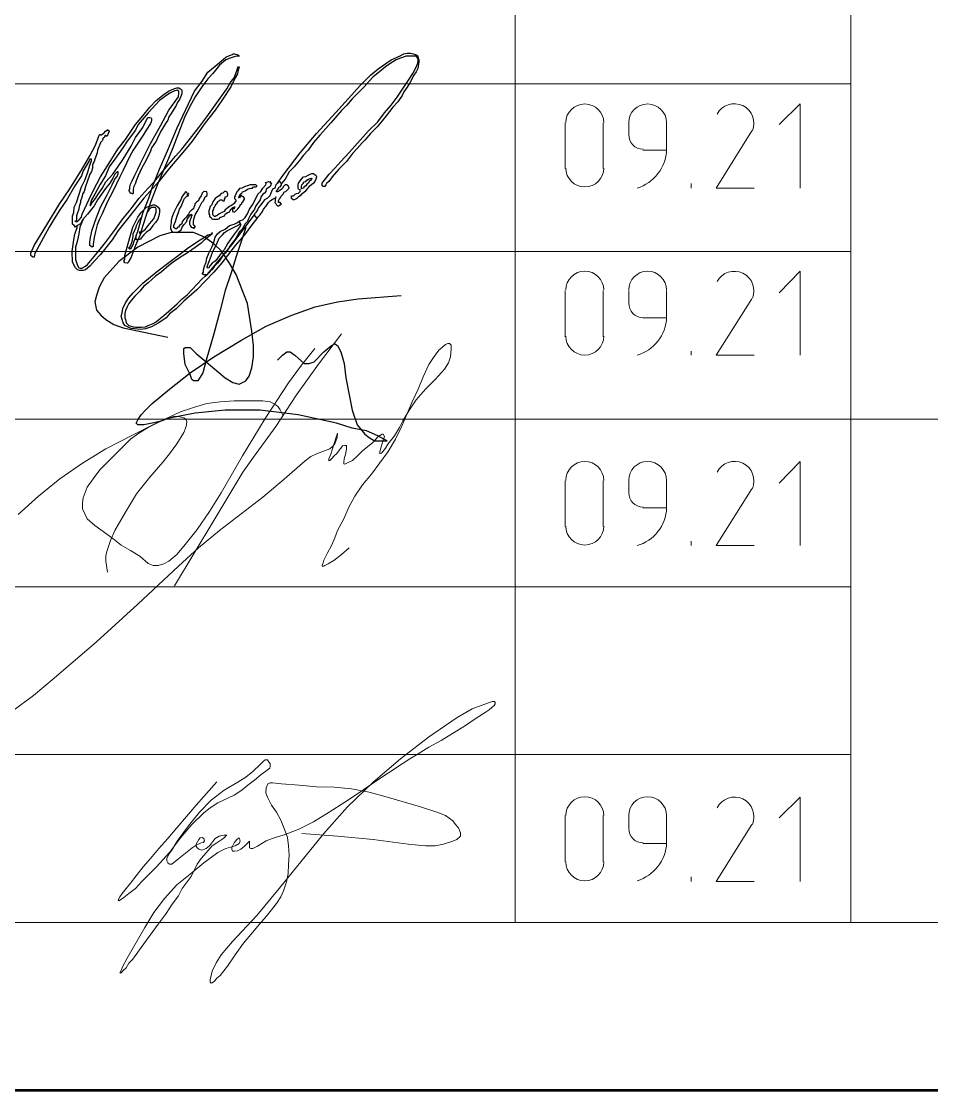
# Model space of a CAD drawing. Header units: millimetres. Extents: x -678 to 5260, y -935 to 3264.
# Drawn here: x 3762.3 to 4033.6, y -934.5 to -616.1 of the extents above; entities that cross this region are included whole.
import ezdxf
from ezdxf.xclip import XClip

# ---------------------------------------------------------------- set-up
doc = ezdxf.new("R2010")
doc.units = ezdxf.units.MM
doc.header["$MEASUREMENT"] = 0
doc.header["$XCLIPFRAME"] = 2
doc.layers.get('0').update_dxf_attribs({"linetype": 'CONTINUOUS'})

# ---------------------------------------------------------------- blocks, each defined once
blk = doc.blocks.new('MF28AFDB0')
at = {"color": 7, "linetype": 'Continuous', "lineweight": -2, "true_color": 0x000007}
blk.add_lwpolyline([(0.927, 0.578), (592.988, 0.578), (592.988, 419.2), (0.927, 419.2)], close=True, dxfattribs=at)

msp = doc.modelspace()

# ---------------------------------------------------------------- linework, layer by layer
at = {"color": 7, "linetype": 'Continuous', "lineweight": 20, "true_color": 0x000007}
msp.add_lwpolyline([(-479.88737, -884.75487), (5209.40723, -884.75487), (5209.40723, 3214.83019), (-479.88737, 3214.83019)], close=True, dxfattribs=at)
at = {"color": 7, "linetype": 'Continuous', "lineweight": 5, "true_color": 0x000007}
for points in [[(3359.44873, -308.15736), (3359.44873, -884.75487), (3909.49022, -884.75487), (4009.73918, -884.75487), (5209.40723, -884.75487)], [(3359.44873, -734.71338), (4009.73918, -734.71338), (5209.40723, -734.71338)]]:
    msp.add_lwpolyline(points, dxfattribs=at)
at = {"color": 7, "linetype": 'Continuous', "lineweight": 9, "true_color": 0x000007}
for points in [[(3909.49022, -307.99139), (3909.49022, -884.5889), (3909.49022, -884.5889)], [(4009.57321, -307.99139), (4009.57321, -884.5889), (4009.57321, -884.5889)], [(3359.44873, -634.79637), (4009.57321, -634.79637), (4009.57321, -634.79637)], [(3994.46947, -665.83371), (3994.46947, -640.77147), (3988.16242, -646.91255)], [(3924.42798, -646.41462), (3924.42798, -660.02458), (3924.42798, -660.02458)], [(3935.71429, -660.02458), (3935.71429, -646.41462), (3935.71429, -646.41462)], [(3943.34914, -646.41462), (3943.34914, -650.06608), (3943.34914, -650.06608)], [(3954.63545, -654.5474), (3954.63545, -646.41462), (3954.63545, -646.41462)], [(3980.02964, -648.73828), (3969.40723, -665.83371), (3980.69354, -665.83371)], [(3947.49852, -654.5474), (3954.63545, -654.5474), (3954.63545, -654.5474)], [(3961.93835, -664.50591), (3961.93835, -665.83371), (3961.93835, -665.83371)], [(3359.44873, -684.75487), (4009.57321, -684.75487), (4009.57321, -684.75487)], [(3994.46947, -715.62624), (3994.46947, -690.564), (3988.16242, -697.03703)], [(3924.42798, -696.37313), (3924.42798, -710.14906), (3924.42798, -710.14906)], [(3935.71429, -710.14906), (3935.71429, -696.37313), (3935.71429, -696.37313)], [(3943.34914, -696.37313), (3943.34914, -700.19056), (3943.34914, -700.19056)], [(3954.63545, -704.50591), (3954.63545, -696.37313), (3954.63545, -696.37313)], [(3980.02964, -698.86276), (3969.40723, -715.62624), (3980.69354, -715.62624)], [(3947.49852, -704.50591), (3954.63545, -704.50591), (3954.63545, -704.50591)], [(3961.93835, -714.46442), (3961.93835, -715.62624), (3961.93835, -715.62624)], [(3994.46947, -772.38973), (3994.46947, -747.32749), (3988.16242, -753.80052)], [(3924.42798, -753.13662), (3924.42798, -766.74657), (3924.42798, -766.74657)], [(3935.71429, -766.74657), (3935.71429, -753.13662), (3935.71429, -753.13662)], [(3943.34914, -753.13662), (3943.34914, -756.62209), (3943.34914, -756.62209)], [(3954.63545, -761.10342), (3954.63545, -753.13662), (3954.63545, -753.13662)], [(3980.02964, -755.46027), (3969.40723, -772.38973), (3980.69354, -772.38973)], [(3947.49852, -761.10342), (3954.63545, -761.10342), (3954.63545, -761.10342)], [(3961.93835, -771.06193), (3961.93835, -772.38973), (3961.93835, -772.38973)], [(3359.44873, -784.67189), (4009.57321, -784.67189), (4009.57321, -784.67189)], [(3359.44873, -834.63039), (4009.57321, -834.63039), (4009.57321, -834.63039)], [(3994.46947, -872.47272), (3994.46947, -847.41047), (3988.16242, -853.55155)], [(3924.42798, -852.88765), (3924.42798, -866.66359), (3924.42798, -866.66359)], [(3935.71429, -866.66359), (3935.71429, -852.88765), (3935.71429, -852.88765)], [(3943.34914, -852.88765), (3943.34914, -856.70508), (3943.34914, -856.70508)], [(3954.63545, -861.18641), (3954.63545, -852.88765), (3954.63545, -852.88765)], [(3980.02964, -855.54325), (3969.40723, -872.47272), (3980.69354, -872.47272)], [(3947.49852, -861.18641), (3954.63545, -861.18641), (3954.63545, -861.18641)], [(3961.93835, -871.14491), (3961.93835, -872.47272), (3961.93835, -872.47272)]]:
    msp.add_lwpolyline(points, dxfattribs=at)
at = {"color": 7, "linetype": 'Continuous', "lineweight": 20, "true_color": 0x000007}
msp.add_lwpolyline([(3359.44873, -884.75487), (5209.40723, -884.75487), (5209.40723, -334.71338)], dxfattribs=at)
at = {"color": 160, "linetype": 'Continuous', "lineweight": 25, "true_color": 0x1435eb}
for points in [[(3827.16657, -626.66359), (3826.66864, -626.49761), (3826.00474, -626.66359), (3824.51097, -627.16151), (3823.18317, -627.65944), (3821.35744, -629.15321), (3819.36574, -631.64284), (3817.87196, -633.30259), (3816.04624, -635.62624), (3814.05454, -638.61379), (3812.39479, -641.76732), (3810.90101, -644.75487), (3809.73918, -647.9084), (3807.58151, -653.38558), (3806.08773, -657.03703), (3802.9342, -664.50591), (3800.77653, -670.14906), (3799.6147, -673.63454), (3798.45288, -676.95404), (3797.623, -679.9416), (3796.2952, -682.92915), (3795.46533, -685.08682), (3794.9674, -686.41462), (3794.3035, -687.57645), (3793.97155, -688.24035), (3793.80557, -688.24035), (3793.14167, -688.07438), (3792.80972, -687.57645), (3793.14167, -687.07852), (3793.14167, -685.9167), (3793.80557, -683.42707), (3794.63545, -680.6055), (3795.46533, -677.45197), (3796.9591, -674.46442), (3797.95495, -673.13662), (3799.11678, -671.97479), (3799.6147, -671.47686), (3800.77653, -671.14491), (3801.44043, -670.81296), (3801.93835, -670.81296), (3802.60225, -671.14491), (3803.10018, -671.47686), (3803.43213, -672.14077), (3803.43213, -672.97064), (3803.26615, -674.13247), (3802.9342, -675.12832), (3802.2703, -676.12417), (3801.44043, -676.95404), (3800.61055, -678.28184), (3799.44873, -679.11172), (3798.78483, -679.77562), (3798.12093, -680.6055), (3797.78898, -681.10342), (3797.12508, -681.2694), (3796.46118, -681.2694), (3796.46118, -680.6055), (3796.46118, -679.9416), (3796.9591, -678.77977), (3797.623, -676.62209), (3797.95495, -675.12832), (3798.61885, -672.97064), (3799.28275, -671.31089), (3800.2786, -668.82126), (3801.44043, -665.16981), (3803.43213, -660.19056), (3806.08773, -654.04948), (3808.74333, -647.9084), (3812.06284, -640.77147), (3813.88856, -636.95404), (3816.21221, -633.96649), (3817.87196, -631.31089), (3820.02964, -629.48516), (3821.85537, -627.99139), (3823.18317, -626.82956), (3824.34499, -626.33164), (3825.17487, -625.99969), (3825.34084, -625.83371), (3825.83877, -625.83371), (3826.50267, -625.99969), (3826.83462, -626.33164), (3827.16657, -626.49761), (3826.66864, -626.16566)], [(3765.09188, -685.2528), (3766.08773, -682.92915), (3769.90516, -676.78807), (3773.72259, -670.48101), (3776.54416, -666.33164), (3780.19562, -660.52251), (3782.68524, -656.20716), (3784.34499, -653.05363), (3785.50682, -650.06608), (3785.67279, -649.9001), (3785.83877, -649.9001), (3786.00474, -650.06608), (3786.66864, -649.56815), (3787.00059, -649.40218), (3787.33254, -648.90425), (3787.83047, -648.5723), (3787.99645, -648.40633), (3788.16242, -648.5723), (3788.49437, -648.73828), (3788.49437, -648.90425), (3788.16242, -649.56815), (3787.83047, -650.39803), (3787.49852, -650.39803), (3787.16657, -650.06608), (3787.49852, -650.23205), (3787.49852, -650.06608), (3787.33254, -650.23205), (3787.16657, -650.39803), (3787.00059, -650.72998), (3786.66864, -650.89595), (3786.50267, -651.55985), (3786.33669, -651.72583), (3785.83877, -652.22375), (3785.83877, -652.38973), (3785.00889, -654.5474), (3784.84292, -655.37728), (3784.34499, -656.70508), (3784.17902, -657.20301), (3784.01304, -657.86691), (3783.68109, -658.36483), (3783.51512, -659.02873), (3783.51512, -659.19471), (3783.51512, -659.85861), (3783.18317, -660.85446), (3782.68524, -661.68433), (3781.85537, -664.00799), (3781.35744, -665.33579), (3781.02549, -666.82956), (3780.69354, -667.32749), (3780.52757, -667.49346), (3780.52757, -667.82541), (3780.19562, -668.98724), (3779.86367, -669.65114), (3779.86367, -670.14906), (3779.53172, -671.31089), (3779.36574, -672.14077), (3778.86781, -673.46857), (3778.70184, -674.13247), (3778.70184, -674.46442), (3778.70184, -675.12832), (3778.70184, -675.46027), (3778.70184, -675.95819), (3778.20391, -675.62624), (3779.03379, -675.79222), (3779.53172, -675.29429), (3780.19562, -674.46442), (3780.36159, -673.63454), (3782.51927, -669.15321), (3783.68109, -666.66359), (3785.83877, -662.51421), (3787.99645, -659.19471), (3790.984, -654.21545), (3793.30765, -651.39388), (3796.2952, -646.91255), (3798.45288, -644.25695), (3800.61055, -641.76732), (3802.43628, -639.77562), (3804.42798, -638.11587), (3806.08773, -636.95404), (3807.74748, -636.29014), (3808.57736, -635.95819), (3808.74333, -635.95819), (3809.24126, -635.95819), (3809.73918, -636.29014), (3810.07113, -636.62209), (3810.07113, -637.12002), (3810.07113, -637.78392), (3809.90516, -638.28184), (3809.73918, -638.77977), (3809.40723, -639.44367), (3808.74333, -640.43952), (3808.41138, -641.2694), (3807.24956, -643.09512), (3806.91761, -643.59305), (3806.25371, -644.5889), (3805.92176, -645.58475), (3805.42383, -646.24865), (3805.25786, -646.5806), (3804.09603, -648.5723), (3803.26615, -650.06608), (3802.43628, -651.8918), (3801.10848, -653.8835), (3800.77653, -654.87935), (3799.44873, -657.53496), (3798.12093, -660.02458), (3797.12508, -662.18226), (3796.46118, -663.67603), (3796.2952, -664.33994), (3795.79728, -665.33579), (3795.6313, -666.16566), (3795.6313, -666.82956), (3795.6313, -667.32749), (3795.46533, -667.65944), (3795.29935, -667.49346), (3794.80142, -667.49346), (3794.63545, -666.99554), (3794.3035, -666.66359), (3794.63545, -666.16566), (3794.63545, -665.50176), (3794.80142, -664.67189), (3795.29935, -663.67603), (3796.12923, -662.01628), (3796.9591, -660.19056), (3797.78898, -658.53081), (3800.77653, -652.5557), (3803.76408, -647.2445), (3806.25371, -642.5972), (3809.07528, -638.61379), (3809.24126, -637.45197), (3809.24126, -636.95404), (3808.74333, -636.62209), (3807.74748, -636.95404), (3806.75163, -637.45197), (3805.58981, -638.11587), (3803.43213, -639.77562), (3800.11263, -643.42707), (3797.12508, -646.91255), (3796.2952, -648.5723), (3793.80557, -651.8918), (3792.47777, -653.8835), (3790.15412, -657.20301), (3788.49437, -659.52666), (3787.33254, -662.18226), (3785.67279, -664.83786), (3784.17902, -667.65944), (3783.18317, -669.31919), (3782.85122, -670.48101), (3782.68524, -670.81296), (3782.85122, -671.14491), (3783.18317, -670.48101), (3784.34499, -668.98724), (3785.17487, -667.65944), (3786.33669, -665.99969), (3787.49852, -664.00799), (3789.49022, -661.68433), (3791.14997, -659.36068), (3792.64375, -657.20301), (3794.9674, -653.38558), (3796.2952, -650.72998), (3798.45288, -647.74242), (3799.28275, -646.08267), (3799.94665, -644.75487), (3800.2786, -644.75487), (3800.61055, -644.75487), (3800.9425, -644.92085), (3801.10848, -645.08682), (3801.10848, -645.58475), (3800.9425, -646.08267), (3800.77653, -646.5806), (3799.44873, -648.5723), (3798.61885, -650.06608), (3795.6313, -654.5474), (3794.63545, -656.37313), (3792.64375, -660.52251), (3791.6479, -662.51421), (3789.49022, -666.82956), (3787.99645, -669.81711), (3786.33669, -673.46857), (3785.50682, -675.29429), (3784.84292, -676.78807), (3784.34499, -678.77977), (3784.01304, -680.6055), (3783.68109, -682.5972), (3783.68109, -683.2611), (3783.34914, -683.42707), (3782.68524, -682.92915), (3782.68524, -681.9333), (3782.85122, -680.6055), (3783.34914, -678.28184), (3784.67694, -674.63039), (3786.00474, -671.31089), (3787.83047, -667.82541), (3789.32425, -664.83786), (3790.15412, -663.17811), (3790.81802, -662.34823), (3791.14997, -661.51836), (3791.14997, -661.02043), (3790.81802, -661.02043), (3790.15412, -661.68433), (3789.49022, -662.84616), (3788.66035, -664.33994), (3787.33254, -665.99969), (3785.00889, -669.31919), (3784.01304, -671.14491), (3782.02134, -673.63454), (3780.52757, -675.29429), (3779.86367, -676.45612), (3779.03379, -676.95404), (3778.36989, -677.45197), (3778.03794, -676.95404), (3777.54001, -676.62209), (3777.54001, -675.95819), (3777.54001, -675.12832), (3777.54001, -674.13247), (3777.87196, -673.13662), (3778.03794, -671.47686), (3778.70184, -670.14906), (3780.19562, -665.50176), (3781.19147, -663.51006), (3782.02134, -661.35238), (3782.68524, -659.02873), (3783.18317, -657.70093), (3783.18317, -657.20301), (3782.68524, -657.20301), (3782.51927, -657.70093), (3780.69354, -660.68848), (3780.19562, -662.18226), (3778.20391, -665.16981), (3775.88026, -669.15321), (3773.72259, -672.30674), (3772.06284, -674.96234), (3770.56906, -677.45197), (3768.90931, -680.6055), (3766.91761, -684.25695), (3766.25371, -685.2528), (3766.08773, -686.41462), (3765.75578, -686.41462), (3765.25786, -686.08267), (3765.09188, -685.9167)], [(3850.23711, -662.51421), (3850.07113, -663.17811), (3849.73918, -663.84201), (3849.40723, -664.33994), (3848.74333, -664.83786), (3848.07943, -665.33579), (3847.41553, -666.16566), (3846.91761, -666.82956), (3846.25371, -667.32749), (3845.75578, -667.65944), (3845.42383, -668.15736), (3844.92591, -668.48931), (3844.42798, -668.98724), (3844.09603, -669.15321), (3843.59811, -669.31919), (3843.43213, -669.31919), (3843.26615, -669.31919), (3842.76823, -668.98724), (3842.76823, -668.48931), (3842.76823, -668.15736), (3843.26615, -668.15736), (3843.43213, -668.15736), (3843.93006, -667.65944), (3844.26201, -667.49346), (3844.92591, -667.32749), (3845.42383, -666.82956), (3845.42383, -666.66359), (3845.42383, -666.33164), (3844.92591, -666.16566), (3844.75993, -665.99969), (3844.75993, -665.50176), (3844.75993, -664.83786), (3844.92591, -664.33994), (3845.42383, -663.67603), (3845.75578, -663.17811), (3846.41968, -662.51421), (3847.08358, -662.34823), (3847.74748, -662.01628), (3848.41138, -661.68433), (3848.90931, -661.51836), (3849.40723, -661.51836), (3849.57321, -661.68433), (3850.07113, -662.01628), (3850.23711, -662.34823)], [(3835.29935, -664.50591), (3834.9674, -664.17396), (3835.79728, -664.00799), (3835.96325, -663.84201), (3836.2952, -664.00799), (3836.62715, -664.33994), (3836.2952, -663.84201), (3836.79313, -664.67189), (3836.62715, -664.83786), (3836.46118, -665.33579), (3835.79728, -665.83371), (3835.29935, -666.16566), (3835.13337, -666.82956), (3834.80142, -667.32749), (3834.3035, -667.65944), (3833.80557, -668.32334), (3833.47362, -669.31919), (3832.14582, -671.14491), (3831.81387, -672.14077), (3830.65205, -673.63454), (3829.98815, -674.96234), (3829.6562, -675.79222), (3828.9923, -676.45612), (3827.99645, -678.28184), (3827.16657, -678.94574), (3826.50267, -680.27355), (3826.00474, -681.10342), (3825.67279, -681.43537), (3824.34499, -683.2611), (3823.68109, -684.42292), (3823.01719, -685.2528), (3822.35329, -685.9167), (3821.52342, -687.2445), (3820.69354, -688.24035), (3819.86367, -689.07023), (3819.19976, -690.06608), (3818.53586, -690.564), (3818.20391, -691.06193), (3817.54001, -691.72583), (3817.04209, -691.72583), (3816.71014, -691.72583), (3816.21221, -691.39388), (3816.54416, -690.89595), (3816.54416, -690.23205), (3816.87611, -689.07023), (3817.37404, -687.9084), (3817.54001, -686.74657), (3818.20391, -685.2528), (3819.19976, -683.2611), (3819.69769, -681.9333), (3820.02964, -680.43952), (3820.69354, -679.44367), (3821.52342, -678.77977), (3823.01719, -678.11587), (3824.34499, -676.95404), (3825.67279, -676.62209), (3826.66864, -676.12417), (3827.49852, -675.46027), (3828.3284, -675.29429), (3828.9923, -674.63039), (3829.6562, -673.46857), (3830.3201, -672.14077), (3831.14997, -670.81296), (3831.97985, -669.31919), (3832.80972, -667.65944), (3833.6396, -666.82956), (3834.3035, -665.83371), (3835.13337, -664.83786)], [(3822.85122, -669.31919), (3822.85122, -669.15321), (3823.01719, -668.82126), (3823.01719, -668.48931), (3823.51512, -668.32334), (3823.68109, -668.15736), (3823.84707, -667.82541), (3823.84707, -667.65944), (3823.68109, -667.32749), (3823.51512, -666.99554), (3823.18317, -666.82956), (3822.85122, -666.82956), (3822.35329, -667.32749), (3821.85537, -667.49346), (3821.19147, -668.15736), (3820.69354, -668.48931), (3820.02964, -668.98724), (3819.36574, -669.98309), (3819.03379, -670.81296), (3818.53586, -671.31089), (3818.36989, -671.97479), (3818.20391, -672.63869), (3818.20391, -672.97064), (3818.20391, -673.46857), (3818.36989, -673.80052), (3818.36989, -674.29844), (3818.86781, -674.63039), (3819.03379, -674.96234), (3819.36574, -675.12832), (3819.86367, -675.12832), (3820.52757, -675.12832), (3820.85952, -675.12832), (3821.19147, -674.96234), (3821.52342, -674.63039), (3822.18732, -674.29844), (3822.85122, -674.13247), (3823.01719, -673.63454), (3823.68109, -673.13662), (3824.17902, -672.97064), (3824.51097, -672.63869), (3824.67694, -672.14077), (3825.00889, -671.97479), (3825.34084, -671.64284), (3825.67279, -671.47686), (3825.83877, -671.31089), (3825.83877, -671.47686), (3825.83877, -671.64284), (3825.67279, -671.97479), (3825.34084, -671.97479), (3825.17487, -672.14077), (3825.17487, -672.63869), (3825.17487, -672.80467), (3825.34084, -672.80467), (3825.83877, -672.97064), (3826.00474, -672.80467), (3826.17072, -672.63869), (3826.50267, -672.30674), (3826.83462, -671.97479), (3827.16657, -671.47686), (3827.49852, -671.14491), (3827.49852, -670.81296), (3827.99645, -670.48101), (3827.99645, -670.14906), (3828.3284, -669.98309), (3828.49437, -669.65114), (3828.82632, -669.15321), (3828.82632, -668.98724), (3828.49437, -668.48931), (3828.16242, -668.32334), (3827.83047, -667.99139), (3827.49852, -668.48931), (3827.33254, -668.82126), (3827.00059, -668.32334), (3827.16657, -668.48931), (3827.16657, -668.32334), (3827.33254, -668.15736), (3827.49852, -667.65944), (3827.99645, -667.32749), (3828.16242, -666.99554), (3828.49437, -666.82956), (3828.9923, -666.66359), (3829.6562, -666.16566), (3830.3201, -665.99969), (3830.65205, -665.83371), (3831.14997, -665.83371), (3831.48192, -665.50176), (3831.97985, -665.50176), (3832.14582, -665.50176), (3832.47777, -665.33579), (3832.47777, -665.16981), (3832.14582, -664.83786), (3831.81387, -664.83786), (3830.984, -664.83786), (3830.48607, -664.83786), (3829.6562, -665.16981), (3828.9923, -665.33579), (3827.99645, -665.83371), (3827.33254, -665.99969), (3826.83462, -666.66359), (3826.50267, -666.99554), (3826.17072, -667.65944), (3826.00474, -668.15736), (3825.83877, -668.48931), (3825.83877, -668.98724), (3826.00474, -669.15321), (3826.17072, -669.31919), (3826.17072, -669.65114), (3826.17072, -669.81711), (3826.00474, -669.98309), (3825.67279, -670.48101), (3825.17487, -670.81296), (3824.67694, -671.14491), (3824.34499, -671.31089), (3823.01719, -672.30674), (3822.68524, -672.80467), (3822.02134, -673.13662), (3821.35744, -673.46857), (3820.85952, -673.80052), (3820.52757, -674.13247), (3820.36159, -674.13247), (3820.02964, -674.29844), (3819.86367, -674.29844), (3819.69769, -674.13247), (3819.36574, -673.80052), (3819.36574, -673.46857), (3819.36574, -672.97064), (3819.36574, -672.63869), (3819.69769, -672.14077), (3819.69769, -671.64284), (3819.86367, -671.47686), (3820.02964, -671.14491), (3820.36159, -670.64699), (3820.52757, -670.48101), (3820.69354, -670.14906), (3820.85952, -669.81711), (3821.19147, -669.65114), (3821.52342, -669.31919), (3821.85537, -669.31919), (3822.02134, -669.31919), (3822.35329, -669.65114), (3822.68524, -669.65114)], [(3831.81387, -673.46857), (3831.81387, -673.80052), (3831.97985, -674.29844), (3832.14582, -674.46442), (3832.64375, -674.46442), (3832.80972, -674.46442), (3833.47362, -673.80052), (3834.13752, -672.80467), (3834.46947, -672.14077), (3835.13337, -671.31089), (3835.96325, -670.14906), (3836.46118, -669.65114), (3837.12508, -669.15321), (3837.95495, -668.82126), (3838.12093, -668.48931), (3837.95495, -669.15321), (3837.95495, -669.65114), (3837.78898, -670.14906), (3838.12093, -670.48101), (3838.2869, -670.81296), (3838.61885, -671.14491), (3838.9508, -671.14491), (3839.44873, -670.81296), (3839.78068, -670.64699), (3839.6147, -670.48101), (3839.44873, -670.14906), (3838.9508, -670.14906), (3838.9508, -669.98309), (3838.9508, -669.65114), (3839.11678, -669.15321), (3839.44873, -668.82126), (3839.6147, -668.32334), (3840.2786, -667.65944), (3840.61055, -666.99554), (3841.10848, -666.82956), (3841.77238, -666.16566), (3842.10433, -665.83371), (3841.93835, -665.33579), (3841.77238, -665.16981), (3841.27445, -664.83786), (3840.9425, -664.83786), (3840.61055, -665.16981), (3840.2786, -665.50176), (3840.11263, -665.99969), (3839.6147, -666.33164), (3839.11678, -666.66359), (3838.9508, -666.82956), (3838.61885, -666.99554), (3838.2869, -666.99554), (3838.2869, -666.66359), (3838.61885, -666.33164), (3838.9508, -665.99969), (3839.11678, -665.50176), (3839.6147, -665.33579), (3839.6147, -665.16981), (3839.78068, -664.83786), (3839.78068, -664.50591), (3839.44873, -664.00799), (3838.9508, -664.00799), (3838.61885, -664.33994), (3838.12093, -664.83786), (3837.78898, -665.83371), (3837.12508, -666.16566), (3836.62715, -667.32749), (3836.2952, -668.15736), (3835.6313, -668.82126), (3834.80142, -669.31919), (3834.13752, -670.14906), (3833.6396, -670.81296), (3832.9757, -671.64284), (3832.64375, -672.30674), (3832.14582, -673.13662)], [(3847.41553, -664.67189), (3847.08358, -665.16981), (3846.58566, -665.50176), (3846.25371, -665.83371), (3845.92176, -665.99969), (3845.75578, -666.16566), (3845.75578, -665.99969), (3845.75578, -665.50176), (3845.75578, -665.33579), (3845.92176, -664.83786), (3846.25371, -664.50591), (3846.58566, -664.00799), (3847.08358, -663.84201), (3847.41553, -663.51006), (3847.91346, -663.17811), (3848.41138, -663.01213), (3848.74333, -662.84616), (3848.90931, -662.84616), (3848.90931, -663.01213), (3848.74333, -663.17811), (3848.57736, -663.51006), (3848.07943, -663.84201), (3847.91346, -664.33994)], [(3811.73089, -668.15736), (3812.06284, -668.15736), (3811.56491, -667.65944), (3812.06284, -667.82541), (3812.22881, -667.65944), (3812.06284, -667.49346), (3811.73089, -667.32749), (3811.56491, -667.32749), (3811.39893, -666.99554), (3811.23296, -666.99554), (3810.90101, -667.32749), (3810.73503, -667.65944), (3810.07113, -668.48931), (3809.90516, -669.15321), (3809.40723, -669.98309), (3808.74333, -671.14491), (3808.24541, -672.14077), (3807.74748, -673.13662), (3807.08358, -674.63039), (3806.91761, -675.46027), (3806.91761, -676.12417), (3806.75163, -677.28599), (3806.75163, -677.94989), (3806.91761, -678.28184), (3807.08358, -678.77977), (3807.58151, -678.94574), (3808.24541, -678.94574), (3808.74333, -679.11172), (3809.24126, -678.77977), (3809.90516, -678.28184), (3810.23711, -677.45197), (3810.73503, -676.78807), (3811.56491, -675.79222), (3811.73089, -675.12832), (3812.06284, -674.63039), (3812.39479, -674.13247), (3812.56076, -673.80052), (3812.89271, -673.80052), (3812.89271, -673.63454), (3813.05869, -673.80052), (3813.05869, -674.13247), (3812.89271, -674.29844), (3812.89271, -674.63039), (3812.56076, -675.29429), (3812.39479, -675.95819), (3812.39479, -676.62209), (3812.56076, -676.95404), (3812.89271, -677.45197), (3813.22466, -677.61794), (3813.55661, -677.61794), (3813.72259, -677.94989), (3813.88856, -677.61794), (3814.05454, -677.45197), (3814.05454, -677.28599), (3813.88856, -676.95404), (3813.72259, -676.95404), (3813.55661, -676.78807), (3813.55661, -676.62209), (3813.55661, -676.12417), (3813.55661, -675.79222), (3813.72259, -675.12832), (3814.05454, -673.80052), (3814.71844, -672.80467), (3815.05039, -672.14077), (3815.54831, -671.14491), (3816.04624, -670.14906), (3816.54416, -669.65114), (3816.87611, -668.98724), (3817.04209, -668.48931), (3817.54001, -668.15736), (3817.70599, -667.82541), (3817.70599, -667.49346), (3817.70599, -667.32749), (3817.54001, -666.99554), (3816.87611, -666.82956), (3816.71014, -666.82956), (3816.21221, -667.32749), (3816.04624, -667.65944), (3815.88026, -668.15736), (3815.38234, -668.82126), (3815.21636, -669.15321), (3815.05039, -669.65114), (3814.55246, -669.98309), (3814.05454, -670.48101), (3813.88856, -671.14491), (3813.72259, -671.47686), (3813.55661, -671.97479), (3813.05869, -672.30674), (3812.39479, -672.97064), (3812.06284, -673.63454), (3811.39893, -674.46442), (3810.90101, -674.96234), (3810.23711, -675.79222), (3810.07113, -676.45612), (3809.40723, -676.95404), (3809.07528, -677.45197), (3808.74333, -677.61794), (3808.57736, -677.94989), (3808.41138, -677.94989), (3808.24541, -677.94989), (3807.74748, -677.61794), (3807.74748, -677.45197), (3807.74748, -676.95404), (3807.91346, -676.45612), (3808.24541, -675.79222), (3808.41138, -675.12832), (3808.74333, -674.13247), (3809.07528, -673.13662), (3809.40723, -672.14077), (3809.90516, -671.31089), (3810.73503, -669.31919), (3810.90101, -668.98724)], [(3827.6645, -676.45612), (3827.33254, -675.95819), (3827.6645, -676.78807), (3827.33254, -677.45197), (3826.66864, -678.28184), (3825.83877, -679.44367), (3825.00889, -680.6055), (3823.84707, -682.26525), (3822.68524, -684.25695), (3821.85537, -685.2528), (3820.85952, -686.5806), (3820.02964, -687.57645), (3819.19976, -688.24035), (3818.53586, -688.90425), (3818.20391, -689.56815), (3817.87196, -689.73413), (3817.70599, -689.56815), (3817.70599, -689.40218), (3817.87196, -688.73828), (3818.20391, -687.9084), (3818.86781, -686.08267), (3819.36574, -684.75487), (3820.02964, -683.42707), (3820.69354, -681.9333), (3821.19147, -680.77147), (3822.18732, -679.77562), (3822.85122, -679.11172), (3823.68109, -678.44782), (3824.51097, -678.11587), (3825.67279, -677.45197), (3826.66864, -676.95404), (3827.33254, -676.62209)]]:
    msp.add_lwpolyline(points, close=True, dxfattribs=at)
for points in [[(3838.61885, -664.33994), (3840.2786, -662.01628), (3845.42383, -655.37728), (3850.23711, -649.56815), (3856.04624, -643.2611), (3863.34914, -635.12832), (3866.33669, -632.14077), (3868.66035, -630.31504), (3872.47777, -627.65944), (3874.9674, -626.49761), (3876.2952, -625.83371), (3877.29105, -625.66774), (3878.2869, -625.66774), (3879.11678, -625.83371), (3879.78068, -625.99969), (3880.2786, -626.33164), (3880.44458, -626.66359), (3880.61055, -627.16151), (3880.77653, -627.65944), (3880.77653, -628.32334), (3880.61055, -629.48516), (3880.44458, -630.14906), (3879.94665, -631.14491), (3879.28275, -632.14077), (3878.12093, -634.46442), (3877.29105, -635.79222), (3876.2952, -637.12002), (3875.79728, -638.28184), (3874.46947, -640.10757), (3872.9757, -641.76732), (3870.984, -644.25695), (3869.82217, -645.75072), (3868.3284, -647.57645), (3866.33669, -649.56815), (3864.67694, -651.55985), (3863.84707, -652.38973), (3862.35329, -654.04948), (3861.02549, -655.54325), (3859.19976, -657.86691), (3856.87611, -660.19056), (3854.88441, -662.51421), (3853.88856, -663.84201), (3853.22466, -664.50591), (3853.05869, -664.83786), (3852.72674, -665.33579)], [(3852.72674, -665.33579), (3852.56076, -665.33579), (3852.22881, -665.33579), (3851.89686, -665.16981), (3851.89686, -664.67189), (3851.89686, -664.33994), (3852.22881, -664.00799), (3854.05454, -661.68433), (3855.71429, -659.85861), (3857.54001, -657.86691), (3860.02964, -655.2113), (3860.85952, -654.21545), (3865.67279, -648.90425), (3868.49437, -646.08267), (3870.48607, -643.42707), (3872.47777, -641.10342), (3874.3035, -638.77977), (3876.2952, -635.79222), (3877.45703, -633.96649), (3878.9508, -631.64284), (3879.78068, -630.14906), (3880.44458, -628.65529), (3880.61055, -627.65944), (3880.44458, -627.16151), (3879.94665, -626.49761), (3879.28275, -626.49761), (3878.45288, -626.49761), (3876.9591, -626.49761), (3875.29935, -627.16151), (3873.97155, -627.65944), (3872.14582, -628.82126), (3870.81802, -629.65114), (3868.9923, -631.14491), (3867.16657, -632.63869), (3866.00474, -633.96649), (3864.51097, -635.62624), (3863.01719, -637.12002), (3860.85952, -639.27769), (3859.19976, -641.2694), (3857.70599, -642.76317), (3854.55246, -646.41462), (3853.05869, -648.07438), (3851.23296, -650.06608), (3849.40723, -652.22375), (3847.74748, -654.5474), (3846.41968, -656.04118), (3845.09188, -657.70093), (3843.59811, -659.52666), (3842.10433, -661.02043), (3840.9425, -663.17811), (3839.78068, -664.50591)], [(3780.69354, -675.12832), (3779.69769, -677.45197), (3779.36574, -679.44367), (3778.86781, -681.76732), (3778.36989, -683.42707), (3778.36989, -685.2528), (3778.36989, -687.07852), (3779.03379, -688.90425), (3779.36574, -689.56815), (3779.86367, -689.73413), (3780.36159, -689.73413), (3780.52757, -689.56815), (3781.35744, -689.07023), (3782.02134, -688.5723), (3785.00889, -685.08682), (3787.33254, -682.09927), (3789.98815, -678.44782), (3792.47777, -674.96234), (3794.9674, -671.97479), (3797.29105, -668.98724), (3799.94665, -665.99969), (3801.93835, -663.84201), (3804.59396, -660.68848), (3808.24541, -656.37313), (3810.07113, -654.21545), (3812.39479, -651.39388), (3815.21636, -647.74242), (3817.54001, -644.5889), (3823.51512, -636.29014), (3824.51097, -634.46442), (3825.67279, -632.97064), (3826.17072, -631.64284), (3826.66864, -630.31504), (3826.83462, -629.65114), (3827.16657, -629.65114), (3827.16657, -629.81711), (3826.83462, -630.97894), (3826.66864, -631.80881), (3826.00474, -632.97064), (3824.67694, -635.62624), (3822.18732, -639.44367), (3820.02964, -642.5972), (3817.04209, -646.41462), (3813.22466, -651.8918), (3811.39893, -654.04948), (3806.41968, -659.85861), (3803.26615, -663.84201), (3798.78483, -668.82126), (3794.3035, -674.46442), (3791.14997, -678.44782), (3789.32425, -681.2694), (3785.83877, -685.58475), (3784.17902, -687.41047), (3782.68524, -689.07023), (3781.35744, -690.23205), (3780.69354, -690.39803), (3779.69769, -690.39803), (3779.03379, -690.23205), (3778.36989, -689.56815), (3777.54001, -687.9084), (3777.37404, -684.75487), (3777.87196, -681.2694), (3778.20391, -679.60964), (3778.86781, -677.61794), (3778.86781, -677.28599)], [(3797.78898, -679.11172), (3797.45703, -678.77977), (3797.78898, -679.44367), (3797.45703, -678.94574), (3797.95495, -679.44367), (3797.95495, -679.11172), (3798.12093, -679.11172), (3798.12093, -678.94574), (3799.28275, -678.11587), (3800.11263, -676.95404), (3801.10848, -675.79222), (3801.77238, -674.96234), (3802.2703, -673.63454), (3802.43628, -672.97064), (3802.43628, -672.30674), (3802.43628, -671.97479), (3802.2703, -671.64284), (3801.77238, -671.64284), (3801.10848, -671.64284), (3800.61055, -671.97479), (3800.2786, -672.30674), (3799.94665, -672.97064)], [(3832.80972, -674.46442), (3830.984, -676.78807), (3828.82632, -679.77562), (3826.00474, -682.92915), (3823.68109, -685.9167), (3822.02134, -688.07438), (3819.69769, -690.89595), (3817.04209, -693.55155), (3814.55246, -696.20716), (3810.73503, -699.52666), (3808.41138, -701.85031), (3806.41968, -703.34408), (3805.42383, -704.50591), (3803.26615, -705.99969), (3801.10848, -707.16151), (3799.28275, -707.82541), (3797.78898, -707.99139), (3796.12923, -707.82541), (3794.9674, -707.65944), (3794.13752, -707.32749), (3793.14167, -706.82956), (3792.64375, -705.99969), (3792.3118, -705.00384), (3791.97985, -704.00799), (3792.3118, -703.01213), (3792.47777, -701.68433), (3793.30765, -700.02458), (3794.3035, -698.53081), (3795.6313, -697.03703), (3797.12508, -695.54325), (3798.45288, -694.21545), (3802.43628, -690.89595), (3805.42383, -688.5723), (3809.40723, -685.58475), (3812.06284, -683.59305), (3815.54831, -681.2694), (3816.87611, -680.43952), (3817.87196, -679.77562), (3819.03379, -679.44367), (3819.19976, -679.11172), (3819.03379, -679.60964), (3818.20391, -680.27355), (3817.54001, -680.77147), (3816.71014, -681.43537), (3815.88026, -682.26525), (3814.05454, -683.59305), (3812.06284, -684.92085), (3810.23711, -686.08267), (3807.91346, -687.57645), (3806.25371, -688.90425), (3803.93006, -690.89595), (3802.2703, -692.05778), (3800.11263, -694.04948), (3798.78483, -695.04533), (3797.623, -696.53911), (3796.12923, -698.03288), (3794.9674, -699.36068), (3794.3035, -700.19056), (3793.80557, -701.18641), (3793.30765, -702.34823), (3793.14167, -703.17811), (3793.14167, -703.51006), (3793.14167, -704.50591), (3793.30765, -705.00384), (3793.47362, -705.99969), (3793.80557, -706.33164), (3794.3035, -706.82956), (3795.6313, -707.16151), (3796.2952, -707.32749), (3797.29105, -707.32749), (3798.12093, -707.32749), (3799.28275, -707.16151), (3800.11263, -706.82956), (3801.6064, -706.16566), (3802.43628, -705.66774), (3803.26615, -705.00384), (3804.75993, -703.84201), (3806.25371, -702.51421), (3808.74333, -700.35653), (3810.23711, -698.86276), (3811.73089, -697.70093), (3816.21221, -692.88765), (3817.04209, -692.05778), (3817.87196, -691.39388), (3825.00889, -682.76317), (3831.81387, -673.80052)], [(3796.46118, -679.9416), (3796.2952, -680.6055), (3795.79728, -681.76732), (3795.46533, -682.76317), (3794.80142, -684.09097), (3794.63545, -684.09097), (3794.13752, -683.59305), (3794.13752, -683.59305), (3794.63545, -683.75902), (3794.63545, -683.42707), (3794.9674, -682.5972), (3795.29935, -681.76732), (3795.6313, -680.27355), (3795.6313, -679.44367), (3796.46118, -677.45197), (3796.62715, -676.95404), (3797.12508, -675.95819), (3797.623, -675.12832), (3797.78898, -675.12832), (3797.95495, -675.12832), (3797.623, -674.79637)]]:
    msp.add_lwpolyline(points, dxfattribs=at)
at = {"color": 163, "linetype": 'Continuous', "lineweight": -2, "true_color": 0x4f81bd}
for points in [[(3829.15827, -677.61794), (3826.33669, -686.24865), (3824.84292, -691.06193), (3823.01719, -696.37313), (3821.52342, -702.18226), (3819.69769, -709.31919), (3817.37404, -717.12002), (3816.37819, -720.93745), (3814.88441, -723.2611), (3814.38649, -723.2611), (3813.55661, -723.2611), (3813.05869, -722.92915), (3812.56076, -721.43537), (3811.06698, -718.44782), (3810.73503, -715.12832), (3810.73503, -713.63454), (3811.06698, -713.30259), (3811.56491, -713.30259), (3812.56076, -713.30259), (3814.38649, -715.12832), (3817.37404, -717.61794), (3823.01719, -722.43122), (3825.34084, -723.75902), (3827.16657, -724.25695), (3829.15827, -723.2611), (3830.15412, -721.9333), (3830.984, -719.44367), (3831.48192, -716.12417), (3831.48192, -712.80467), (3830.984, -708.48931), (3829.6562, -700.19056), (3826.33669, -691.55985), (3824.34499, -688.24035), (3822.02134, -684.75487), (3819.69769, -682.43122), (3816.87611, -680.43952), (3813.55661, -679.11172), (3810.23711, -679.11172), (3806.91761, -679.11172), (3803.59811, -680.10757), (3796.9591, -683.42707), (3791.31595, -687.74242), (3787.00059, -692.5557), (3785.50682, -695.37728), (3784.67694, -697.86691), (3784.17902, -699.69263), (3784.67694, -702.18226), (3786.00474, -703.67603), (3787.49852, -705.00384), (3789.82217, -706.49761), (3792.64375, -707.49346), (3798.78483, -708.82126), (3805.92176, -710.31504)], [(3838.61885, -717.12002), (3840.11263, -715.62624), (3841.44043, -714.63039), (3842.43628, -714.63039), (3843.76408, -715.62624), (3846.58566, -718.11587), (3848.07943, -718.11587), (3849.57321, -717.61794), (3852.39479, -714.63039), (3854.71844, -712.80467), (3855.71429, -712.30674), (3856.54416, -712.80467), (3857.54001, -714.63039), (3858.53586, -718.11587), (3859.03379, -722.43122), (3860.85952, -732.05778), (3862.35329, -736.37313), (3864.67694, -739.19471), (3866.00474, -740.19056), (3867.49852, -741.18641), (3870.3201, -741.18641), (3871.31595, -741.18641), (3870.3201, -740.68848), (3868.49437, -739.69263), (3865.17487, -738.19886), (3860.85952, -737.36898), (3856.21221, -735.8752), (3844.75993, -733.38558), (3833.47362, -732.05778), (3823.01719, -732.05778), (3814.05454, -732.88765), (3806.41968, -734.38143), (3803.59811, -735.37728), (3801.27445, -735.8752), (3798.78483, -736.37313), (3797.45703, -736.37313), (3796.9591, -736.37313), (3796.46118, -735.8752), (3796.9591, -734.87935), (3797.95495, -733.38558), (3799.28275, -732.05778), (3801.27445, -730.06608), (3806.41968, -725.75072), (3812.56076, -720.93745), (3819.69769, -716.12417), (3827.6645, -711.31089), (3835.29935, -706.99554), (3842.9342, -703.67603), (3849.90516, -701.18641), (3856.54416, -699.69263), (3862.68524, -698.86276), (3875.46533, -697.86691)]]:
    msp.add_lwpolyline(points, dxfattribs=at)
at = {"color": 160, "linetype": 'Continuous', "lineweight": 13, "true_color": 0x1435eb}
for points in [[(3857.70599, -709.31919), (3850.90101, -718.28184), (3844.26201, -727.41047), (3838.12093, -736.87106), (3831.48192, -745.99969), (3828.3284, -750.48101), (3825.34084, -755.46027), (3819.69769, -764.92085), (3807.91346, -784.33994)], [(3759.44873, -821.85031), (3765.92176, -817.03703), (3772.06284, -811.8918), (3784.67694, -801.10342), (3796.9591, -789.81711), (3809.07528, -778.53081), (3815.05039, -773.05363), (3821.35744, -767.9084), (3834.3035, -757.94989), (3840.61055, -752.63869), (3846.91761, -747.16151), (3848.57736, -745.83371), (3850.23711, -745.00384), (3854.22051, -743.51006), (3855.05039, -742.84616), (3855.71429, -742.01628), (3856.37819, -740.19056), (3856.54416, -739.02873), (3856.54416, -738.86276), (3856.37819, -739.19471), (3856.04624, -740.35653), (3855.05039, -743.51006), (3854.55246, -745.16981), (3853.88856, -746.49761), (3853.88856, -746.99554), (3853.88856, -747.16151), (3854.22051, -746.99554), (3854.71844, -746.49761), (3855.54831, -745.66774), (3856.21221, -745.00384), (3857.54001, -743.34408), (3858.03794, -742.68018), (3858.70184, -742.51421), (3859.19976, -742.51421), (3859.19976, -742.84616), (3859.19976, -743.51006), (3859.03379, -744.83786), (3858.53586, -746.49761), (3858.36989, -747.49346), (3858.36989, -747.99139), (3858.70184, -748.15736), (3859.86367, -747.49346), (3861.02549, -746.99554), (3862.51927, -745.66774), (3864.01304, -744.17396), (3867.00059, -741.68433), (3868.66035, -739.85861), (3869.82217, -739.19471), (3870.15412, -739.19471), (3870.48607, -739.85861), (3870.15412, -741.02043), (3869.32425, -743.67603), (3869.15827, -744.50591), (3869.15827, -745.00384), (3869.6562, -744.83786), (3869.98815, -744.33994), (3870.81802, -743.34408), (3871.48192, -742.18226), (3873.47362, -739.69263), (3874.9674, -737.20301), (3875.96325, -735.2113), (3877.78898, -732.22375), (3879.94665, -728.90425), (3882.76823, -725.75072), (3885.75578, -722.76317), (3888.41138, -719.77562), (3889.57321, -717.94989), (3890.23711, -716.12417), (3890.40308, -713.80052), (3890.40308, -712.63869), (3889.90516, -712.14077), (3889.40723, -712.14077), (3888.74333, -712.47272), (3887.91346, -713.13662), (3886.75163, -714.13247), (3885.09188, -716.29014), (3883.76408, -718.44782), (3882.10433, -722.09927), (3880.61055, -725.75072), (3878.78483, -729.56815), (3875.46533, -737.20301), (3873.80557, -740.68848), (3871.6479, -744.33994), (3866.66864, -751.14491), (3864.01304, -754.29844), (3861.68939, -757.61794), (3859.86367, -760.93745), (3858.36989, -764.42292), (3856.54416, -767.9084), (3855.71429, -770.06608), (3854.71844, -772.38973), (3853.39064, -774.71338), (3852.39479, -776.70508), (3852.22881, -777.53496), (3851.89686, -778.19886), (3851.89686, -778.53081), (3852.39479, -778.53081), (3852.72674, -778.36483), (3853.72259, -777.86691), (3855.38234, -776.87106), (3857.70599, -775.04533), (3860.02964, -773.05363)], [(3849.73918, -713.63454), (3845.75578, -718.61379), (3841.93835, -723.925), (3834.9674, -734.5474), (3828.16242, -745.66774), (3821.85537, -756.62209), (3818.36989, -762.26525), (3814.71844, -767.57645), (3810.73503, -772.5557), (3808.57736, -775.04533), (3806.25371, -777.03703), (3804.75993, -777.86691), (3803.10018, -778.36483), (3801.6064, -778.36483), (3800.11263, -777.70093), (3797.623, -775.54325), (3794.80142, -773.8835), (3791.97985, -772.22375), (3789.49022, -770.23205), (3784.17902, -766.41462), (3781.85537, -764.42292), (3781.19147, -762.92915), (3780.52757, -761.43537), (3780.52757, -759.60964), (3780.69354, -758.11587), (3781.85537, -754.96234), (3783.68109, -752.47272), (3785.67279, -749.81711), (3790.3201, -745.16981), (3794.80142, -740.68848), (3797.29105, -738.86276), (3800.11263, -737.20301), (3803.10018, -735.70923), (3806.08773, -734.38143), (3807.58151, -733.8835), (3809.24126, -733.8835), (3810.90101, -734.38143), (3811.39893, -734.87935), (3811.56491, -735.37728), (3811.39893, -736.87106), (3810.73503, -738.69678), (3808.57736, -742.01628), (3806.41968, -745.00384), (3804.42798, -747.49346), (3800.61055, -751.97479), (3796.62715, -756.95404), (3793.30765, -762.43122), (3790.15412, -767.9084), (3788.82632, -770.89595), (3787.83047, -773.8835), (3787.49852, -775.37728), (3787.49852, -777.03703), (3787.99645, -780.35653)], [(3840.2786, -733.71753), (3839.44873, -731.8918), (3838.78483, -731.06193), (3838.12093, -730.39803), (3836.46118, -729.56815), (3834.3035, -729.2362), (3829.6562, -729.2362), (3825.67279, -729.2362), (3821.52342, -729.56815), (3817.54001, -730.06608), (3813.55661, -731.2279), (3809.73918, -732.5557), (3802.2703, -736.04118), (3794.9674, -739.69263), (3787.49852, -743.51006), (3780.52757, -747.82541), (3773.72259, -752.47272), (3767.41553, -757.61794), (3761.27445, -763.09512)], [(3820.52757, -842.76317), (3814.38649, -849.73413), (3808.57736, -856.53911), (3805.92176, -859.69263), (3803.26615, -862.68018), (3800.77653, -865.66774), (3798.61885, -868.15736), (3796.46118, -870.81296), (3794.80142, -872.97064), (3793.47362, -874.63039), (3792.3118, -876.12417), (3791.6479, -877.12002), (3791.14997, -877.94989), (3791.31595, -878.28184), (3791.81387, -877.94989), (3792.80972, -877.28599), (3794.3035, -876.12417), (3796.2952, -874.63039), (3798.12093, -872.63869), (3802.60225, -868.15736), (3806.41968, -863.84201), (3809.73918, -859.52666), (3813.05869, -855.54325), (3816.71014, -852.05778), (3818.53586, -850.564), (3820.85952, -849.07023), (3825.67279, -846.74657), (3827.99645, -845.2528), (3829.82217, -843.75902), (3831.81387, -842.26525), (3833.80557, -840.6055), (3835.13337, -839.60964), (3836.2952, -838.77977), (3836.46118, -838.11587), (3836.46118, -837.45197), (3835.96325, -836.78807), (3835.6313, -836.29014), (3834.9674, -836.29014), (3834.46947, -836.62209), (3833.47362, -837.61794), (3831.31595, -839.77562), (3829.15827, -841.43537), (3826.83462, -842.92915), (3822.68524, -845.2528), (3818.86781, -848.24035), (3815.38234, -851.8918), (3812.06284, -855.8752), (3808.74333, -860.52251), (3807.08358, -863.17811), (3806.25371, -864.33994), (3805.58981, -865.66774), (3805.58981, -866.33164), (3805.92176, -866.99554), (3806.41968, -867.32749), (3807.08358, -867.32749), (3809.24126, -865.66774), (3813.22466, -862.51421), (3814.38649, -861.68433), (3815.88026, -861.02043), (3816.54416, -860.85446), (3816.87611, -860.35653), (3816.71014, -859.69263), (3816.21221, -859.36068), (3815.54831, -859.52666), (3815.21636, -860.02458), (3814.38649, -861.35238), (3814.38649, -862.01628), (3814.71844, -862.51421), (3815.21636, -862.84616), (3816.04624, -863.17811), (3817.37404, -862.68018), (3818.36989, -861.85031), (3820.02964, -859.69263), (3821.19147, -859.02873), (3822.68524, -858.69678), (3823.18317, -858.69678), (3823.51512, -858.69678), (3823.18317, -858.86276), (3822.85122, -859.36068), (3822.02134, -860.02458), (3820.52757, -861.02043), (3819.19976, -861.85031), (3817.37404, -864.00799), (3815.88026, -865.66774), (3814.71844, -867.32749), (3812.89271, -870.97894), (3810.23711, -874.63039), (3809.07528, -876.78807), (3807.24956, -879.27769), (3805.42383, -882.09927), (3803.10018, -885.2528), (3797.95495, -892.22375), (3795.46533, -895.70923), (3794.3035, -896.87106), (3793.47362, -898.19886), (3792.64375, -899.02873), (3791.97985, -899.69263), (3791.81387, -899.85861), (3791.6479, -899.69263), (3791.97985, -899.02873), (3792.47777, -897.70093), (3793.80557, -895.37728), (3799.11678, -886.24865), (3801.77238, -881.76732), (3804.92591, -877.61794), (3808.57736, -873.46857), (3812.56076, -870.31504), (3816.71014, -866.99554), (3820.85952, -863.84201), (3823.18317, -862.68018), (3826.00474, -861.85031), (3827.16657, -861.18641), (3827.49852, -860.52251), (3827.33254, -859.69263), (3827.16657, -859.52666), (3826.50267, -860.02458), (3825.67279, -861.02043), (3825.00889, -862.34823), (3825.00889, -862.84616), (3825.17487, -863.51006), (3825.83877, -863.51006), (3826.66864, -863.34408), (3827.6645, -862.84616), (3828.82632, -862.01628), (3829.82217, -861.02043), (3830.3201, -860.52251), (3830.3201, -860.85446), (3830.3201, -861.68433), (3830.3201, -862.51421), (3830.65205, -862.68018), (3831.31595, -862.68018), (3832.64375, -862.01628), (3835.29935, -860.35653), (3837.95495, -859.36068), (3840.2786, -858.69678), (3844.75993, -857.03703), (3849.40723, -854.71338), (3854.05454, -851.8918), (3858.70184, -848.90425), (3863.34914, -845.75072), (3867.6645, -842.76317), (3875.79728, -837.45197), (3878.12093, -835.95819), (3880.61055, -834.46442), (3883.76408, -832.47272), (3887.41553, -830.48101), (3894.71844, -825.99969), (3897.87196, -823.84201), (3900.52757, -822.18226), (3901.68939, -821.35238), (3902.51927, -820.68848), (3903.18317, -820.02458), (3903.51512, -819.52666), (3903.51512, -819.19471), (3903.34914, -818.86276), (3902.68524, -818.86276), (3901.85537, -819.19471), (3899.36574, -820.02458), (3896.71014, -821.02043), (3892.22881, -823.67603), (3883.59811, -829.48516), (3875.29935, -835.95819), (3867.16657, -842.92915), (3859.53172, -850.23205), (3852.39479, -858.19886), (3839.11678, -874.63039), (3832.47777, -882.5972), (3825.17487, -890.39803), (3821.85537, -894.38143), (3820.36159, -896.70508), (3819.19976, -899.19471), (3818.86781, -900.52251), (3818.53586, -901.85031), (3818.53586, -902.51421), (3818.86781, -902.84616), (3819.19976, -902.68018), (3819.86367, -902.18226), (3820.52757, -901.35238), (3821.52342, -900.52251), (3823.68109, -897.70093), (3826.00474, -894.38143), (3828.49437, -890.89595), (3831.14997, -887.74242), (3833.30765, -885.2528), (3835.29935, -882.92915), (3836.79313, -880.93745), (3838.2869, -879.11172), (3839.6147, -877.12002), (3840.44458, -875.29429), (3841.27445, -872.63869), (3841.77238, -870.14906), (3841.93835, -867.32749), (3842.10433, -864.67189), (3841.93835, -861.85031), (3841.6064, -859.36068), (3840.61055, -856.70508), (3839.6147, -854.21545), (3838.2869, -851.8918), (3836.79313, -849.73413), (3835.6313, -847.41047), (3835.13337, -846.08267), (3835.29935, -844.5889), (3835.79728, -843.42707), (3836.46118, -843.09512), (3837.12508, -843.09512), (3839.78068, -843.42707), (3845.09188, -843.75902), (3850.23711, -844.25695), (3855.54831, -844.42292), (3860.69354, -844.92085), (3866.00474, -845.9167), (3870.984, -847.2445), (3881.27445, -850.23205), (3886.08773, -851.8918), (3888.74333, -852.88765), (3890.90101, -854.38143), (3891.73089, -855.54325), (3892.56076, -856.53911), (3893.22466, -858.03288), (3893.22466, -858.69678), (3893.22466, -859.02873), (3892.06284, -860.02458), (3890.90101, -860.52251), (3888.07943, -861.35238), (3885.58981, -861.85031), (3882.76823, -861.85031), (3877.623, -861.35238), (3867.16657, -860.02458), (3856.54416, -859.02873), (3845.92176, -858.19886)]]:
    msp.add_lwpolyline(points, dxfattribs=at)
at = {"color": 7, "linetype": 'Continuous', "lineweight": 9, "true_color": 0x000007}
for points in [[(3980.19562, -648.73828), (3981.35744, -645.9167), (3980.19562, -642.5972), (3977.37404, -641.2694), (3977.37404, -641.2694), (3974.55246, -639.9416), (3971.06698, -641.10342), (3969.73918, -643.75902)], [(3935.88026, -646.24865), (3935.88026, -643.2611), (3933.39064, -640.77147), (3930.23711, -640.77147), (3930.23711, -640.77147), (3927.08358, -640.77147), (3924.59396, -643.2611), (3924.59396, -646.24865)], [(3954.63545, -646.24865), (3954.63545, -643.2611), (3951.97985, -640.77147), (3948.9923, -640.77147), (3948.9923, -640.77147), (3945.83877, -640.77147), (3943.34914, -643.2611), (3943.34914, -646.24865)], [(3924.59396, -659.85861), (3924.59396, -663.01213), (3927.08358, -665.50176), (3930.23711, -665.50176), (3930.23711, -665.50176), (3933.39064, -665.50176), (3935.88026, -663.01213), (3935.88026, -659.85861)], [(3935.88026, -696.20716), (3935.88026, -693.2196), (3933.39064, -690.564), (3930.23711, -690.564), (3930.23711, -690.564), (3927.08358, -690.564), (3924.59396, -693.2196), (3924.59396, -696.20716)], [(3954.63545, -696.20716), (3954.63545, -693.2196), (3951.97985, -690.564), (3948.9923, -690.564), (3948.9923, -690.564), (3945.83877, -690.564), (3943.34914, -693.2196), (3943.34914, -696.20716)], [(3980.19562, -698.69678), (3981.35744, -695.8752), (3980.19562, -692.5557), (3977.37404, -691.2279), (3977.37404, -691.2279), (3974.55246, -689.9001), (3971.06698, -690.89595), (3969.73918, -693.71753)], [(3924.59396, -709.98309), (3924.59396, -713.13662), (3927.08358, -715.62624), (3930.23711, -715.62624), (3930.23711, -715.62624), (3933.39064, -715.62624), (3935.88026, -713.13662), (3935.88026, -709.98309)], [(3935.88026, -752.97064), (3935.88026, -749.81711), (3933.39064, -747.32749), (3930.23711, -747.32749), (3930.23711, -747.32749), (3927.08358, -747.32749), (3924.59396, -749.81711), (3924.59396, -752.97064)], [(3954.63545, -752.97064), (3954.63545, -749.81711), (3951.97985, -747.32749), (3948.9923, -747.32749), (3948.9923, -747.32749), (3945.83877, -747.32749), (3943.34914, -749.81711), (3943.34914, -752.97064)], [(3980.19562, -755.46027), (3981.35744, -752.47272), (3980.19562, -749.15321), (3977.37404, -747.82541), (3977.37404, -747.82541), (3974.55246, -746.49761), (3971.06698, -747.65944), (3969.73918, -750.48101)], [(3924.59396, -766.5806), (3924.59396, -769.73413), (3927.08358, -772.22375), (3930.23711, -772.22375), (3930.23711, -772.22375), (3933.39064, -772.22375), (3935.88026, -769.73413), (3935.88026, -766.5806)], [(3980.19562, -855.54325), (3981.35744, -852.5557), (3980.19562, -849.2362), (3977.37404, -847.9084), (3977.37404, -847.9084), (3974.55246, -846.5806), (3971.06698, -847.74242), (3969.73918, -850.564)], [(3935.88026, -852.88765), (3935.88026, -849.73413), (3933.39064, -847.2445), (3930.23711, -847.2445), (3930.23711, -847.2445), (3927.08358, -847.2445), (3924.59396, -849.73413), (3924.59396, -852.88765)], [(3954.63545, -852.88765), (3954.63545, -849.73413), (3951.97985, -847.2445), (3948.9923, -847.2445), (3948.9923, -847.2445), (3945.83877, -847.2445), (3943.34914, -849.73413), (3943.34914, -852.88765)], [(3924.59396, -866.66359), (3924.59396, -869.81711), (3927.08358, -872.30674), (3930.23711, -872.30674), (3930.23711, -872.30674), (3933.39064, -872.30674), (3935.88026, -869.81711), (3935.88026, -866.66359)]]:
    msp.add_open_spline(points, degree=3, knots=[0, 0, 0, 0, 0.125, 0.125, 0.125, 0.125001, 1, 1, 1, 1], dxfattribs=at)
for points in [[(3943.34914, -649.9001), (3943.34914, -652.38973), (3945.17487, -654.21545), (3947.6645, -654.21545)], [(3945.83877, -665.83371), (3950.81802, -664.33994), (3954.46947, -659.69263), (3954.63545, -654.38143)], [(3943.34914, -700.02458), (3943.34914, -702.51421), (3945.17487, -704.50591), (3947.6645, -704.50591)], [(3945.83877, -715.62624), (3950.81802, -714.29844), (3954.46947, -709.65114), (3954.63545, -704.33994)], [(3943.34914, -756.62209), (3943.34914, -758.94574), (3945.17487, -760.93745), (3947.6645, -760.93745)], [(3945.83877, -772.38973), (3950.81802, -771.06193), (3954.46947, -766.41462), (3954.63545, -761.10342)], [(3943.34914, -856.70508), (3943.34914, -859.02873), (3945.17487, -861.02043), (3947.6645, -861.02043)], [(3945.83877, -872.30674), (3950.81802, -870.81296), (3954.46947, -866.16566), (3954.63545, -861.02043)]]:
    msp.add_open_spline(points, degree=3, dxfattribs=at)

# ---------------------------------------------------------------- block references
at = {"color": 7, "true_color": 0xffffff}
ref = msp.add_blockref('MF28AFDB0', (-689.016, -940.3429), dxfattribs=dict(at, xscale=10.03092197091524, yscale=10.03092197091524, zscale=10.03092197091524))
XClip(ref).set_block_clipping_path([(1.0589661319, 0.5446702317), (593.0210338681, 419.1010338681)])

doc.saveas('drawing.dxf')
